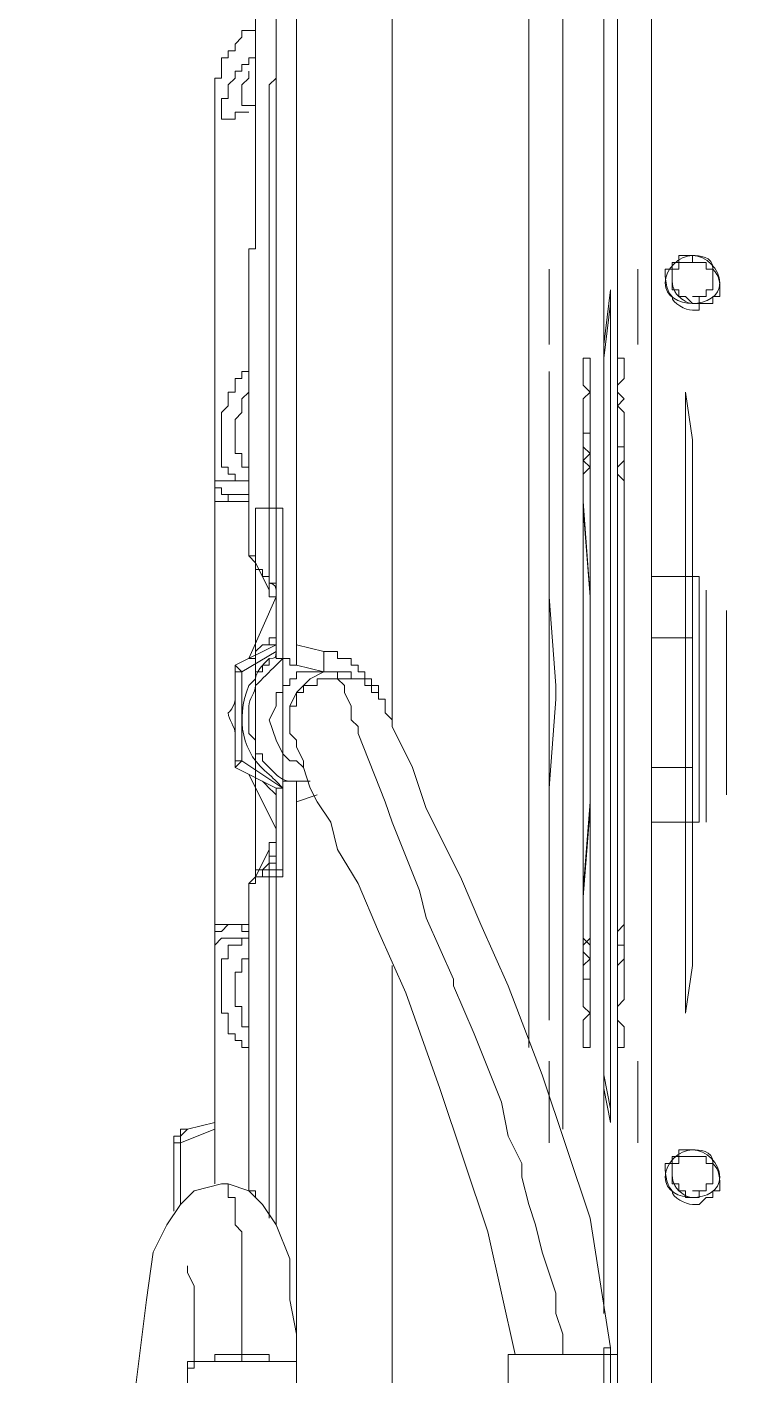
# Model space of a CAD drawing. Header units: millimetres. Extents: x 25083 to 52777, y 24772 to 45779.
# Drawn here: x 49229.5 to 49267.8, y 36130.4 to 36203.8 of the extents above; entities that cross this region are included whole.
import ezdxf

# ---------------------------------------------------------------- set-up
doc = ezdxf.new("R2010")
doc.units = ezdxf.units.MM
doc.layers.add('小车', color=7, linetype='Continuous')
doc.styles.add('标准', font='', dxfattribs={"width": 0.667})
doc.styles.get('标准').set_extended_font_data('FangSong_GB2312')
doc.dimstyles.new('标准', dxfattribs={"dimtxt": 35, "dimasz": 4, "dimexe": 2, "dimexo": 0, "dimtad": 1, "dimdec": 1, "dimzin": 9, "dimdsep": 46, "dimtxsty": '标准', "dimcen": 0, "dimdle": 6, "dimazin": 2, "dimtfac": 1, "dimtdec": 1, "dimtmove": 0, "dimatfit": 3, "dimfxl": 1, "dimtolj": 1, "dimtzin": 0, "dimarcsym": 0})

# ---------------------------------------------------------------- blocks, each defined once
blk = doc.blocks.new('zw$D2F4')
at = {"color": 7, "lineweight": 5}
for points in [[(352.048, 318.997), (352.048, 359.847), (352.42, 360.218), (352.42, 361.704), (352.791, 362.075), (352.791, 362.446), (353.534, 363.189)], [(373.587, 234.699), (373.587, 335.337)], [(370.988, 253.267), (370.988, 334.594)], [(371.73, 334.966), (371.73, 235.07)], [(354.276, 324.568), (354.276, 289.66)], [(359.476, 285.575), (359.476, 324.568)], [(366.903, 267.75), (366.903, 324.568)], [(368.759, 324.568), (368.759, 263.294)], [(353.162, 323.825), (353.162, 320.483), (352.791, 320.111), (352.791, 319.369)], [(353.162, 323.825), (353.162, 322.34)], [(349.82, 319.369), (349.82, 320.483), (350.192, 320.483), (350.192, 321.597), (350.563, 321.597), (350.563, 321.968), (350.934, 321.968), (350.934, 322.34), (351.306, 322.711), (351.306, 323.082), (352.048, 323.082)], [(353.162, 322.34), (353.162, 321.597)], [(352.048, 321.597), (351.677, 321.597), (351.677, 321.226), (351.306, 321.226), (351.306, 320.854), (350.934, 320.854), (350.934, 320.483), (350.563, 320.111), (350.563, 319.369), (350.192, 319.369), (350.192, 318.255), (350.563, 318.255)], [(353.162, 321.597), (353.162, 321.226)], [(351.677, 320.854), (351.677, 320.483), (351.306, 320.111), (351.306, 319.369), (351.306, 318.997)], [(353.162, 321.226), (353.162, 319.74)], [(349.82, 298.573), (349.82, 319.369)], [(352.791, 319.369), (352.791, 318.997)], [(353.162, 319.74), (353.162, 319.369)], [(353.162, 319.369), (353.162, 316.027)], [(350.563, 318.255), (350.934, 318.255), (350.934, 318.626), (351.677, 318.626)], [(351.677, 318.997), (351.306, 318.997)], [(352.048, 318.997), (351.677, 318.997)], [(352.048, 318.255), (352.048, 318.997)], [(352.791, 318.997), (352.791, 318.626)], [(352.791, 318.997), (352.791, 317.883)], [(352.791, 318.626), (352.791, 318.255)], [(353.162, 318.997), (353.162, 318.255)], [(352.048, 317.883), (352.048, 318.255)], [(352.048, 315.284), (352.048, 317.883)], [(352.791, 318.255), (352.791, 317.883)], [(352.791, 317.883), (352.791, 316.027)], [(353.162, 318.255), (353.162, 316.769)], [(352.791, 317.512), (352.791, 316.027)], [(353.162, 316.398), (353.162, 316.027)], [(352.791, 316.027), (352.791, 315.655)], [(352.791, 315.655), (352.791, 315.284)], [(352.791, 315.655), (352.791, 315.284)], [(353.162, 316.027), (353.162, 315.655)], [(353.162, 315.655), (353.162, 315.284)], [(353.162, 315.655), (353.162, 315.284)], [(352.048, 313.056), (352.048, 315.284)], [(352.791, 315.284), (352.791, 314.541)], [(352.791, 315.284), (352.791, 314.912)], [(352.791, 314.912), (352.791, 314.541)], [(353.162, 315.284), (353.162, 314.541)], [(353.162, 315.284), (353.162, 314.912)], [(353.162, 314.912), (353.162, 314.541)], [(352.791, 314.541), (352.791, 314.17)], [(352.791, 314.541), (352.791, 314.17)], [(352.791, 314.17), (352.791, 313.798)], [(353.162, 314.541), (353.162, 313.798)], [(353.162, 314.541), (353.162, 314.17)], [(353.162, 314.17), (353.162, 313.798)], [(352.791, 313.798), (352.791, 313.427)], [(352.791, 313.798), (352.791, 313.427)], [(352.791, 313.427), (352.791, 313.056)], [(353.162, 313.798), (353.162, 313.056)], [(353.162, 313.798), (353.162, 313.427)], [(353.162, 313.427), (353.162, 313.056)], [(352.048, 311.942), (352.048, 313.056)], [(352.791, 313.056), (352.791, 312.684)], [(352.791, 312.684), (352.791, 312.313)], [(353.162, 313.056), (353.162, 312.684)], [(353.162, 312.684), (353.162, 312.313)], [(351.677, 310.456), (351.677, 311.199), (352.048, 311.199), (352.048, 311.942)], [(352.791, 312.313), (352.791, 311.942)], [(352.791, 311.942), (352.791, 311.57)], [(352.791, 311.942), (352.791, 311.57)], [(353.162, 312.313), (353.162, 311.57)], [(353.162, 312.313), (353.162, 311.942)], [(353.162, 311.942), (353.162, 311.57)], [(352.791, 311.57), (352.791, 311.199)], [(352.791, 311.199), (352.791, 310.827)], [(352.791, 311.199), (352.791, 310.827)], [(353.162, 311.57), (353.162, 311.199)], [(353.162, 311.199), (353.162, 310.827)], [(353.162, 311.199), (353.162, 310.827)], [(351.677, 309.342), (351.677, 310.456)], [(352.791, 310.827), (352.791, 310.456)], [(352.791, 310.456), (352.791, 309.713)], [(352.791, 310.456), (352.791, 310.085)], [(353.162, 310.827), (353.162, 310.456)], [(353.162, 310.456), (353.162, 309.713)], [(353.162, 310.456), (353.162, 310.085)], [(375.815, 310.827), (375.073, 310.827), (375.073, 310.456), (374.701, 310.456), (374.701, 310.085), (374.33, 310.085)], [(375.815, 310.827), (375.815, 310.456), (375.073, 310.456), (375.073, 310.085), (374.701, 310.085), (374.701, 308.971), (375.073, 308.971), (375.073, 308.599), (375.444, 308.599), (375.815, 308.228)], [(375.444, 310.456), (375.073, 310.456), (375.073, 310.085)], [(375.815, 310.456), (375.444, 310.456)], [(375.815, 308.228), (376.187, 308.228), (376.187, 308.599), (376.558, 308.599), (376.558, 308.971), (376.929, 308.971), (376.929, 310.085), (376.558, 310.085), (376.558, 310.456), (375.815, 310.456), (375.815, 310.827)], [(376.929, 309.713), (376.929, 310.085), (376.558, 310.085), (376.558, 310.456), (376.187, 310.456), (375.815, 310.456)], [(352.791, 310.085), (352.791, 309.713)], [(352.791, 309.713), (352.791, 309.342)], [(353.162, 310.085), (353.162, 309.713)], [(353.162, 309.713), (353.162, 309.342)], [(368.017, 306), (368.017, 308.599), (368.017, 308.971), (368.017, 310.085)], [(368.017, 310.085), (368.017, 307.485), (368.017, 307.114), (368.017, 306)], [(372.844, 310.085), (372.844, 306.743), (372.844, 306)], [(372.844, 306), (372.844, 309.342), (372.844, 310.085)], [(376.929, 308.971), (376.929, 309.713)], [(376.929, 308.971), (376.929, 309.713)], [(351.677, 305.628), (351.677, 309.342)], [(352.791, 309.342), (352.791, 308.971)], [(352.791, 309.342), (352.791, 308.599)], [(352.791, 308.971), (352.791, 308.599)], [(353.162, 309.342), (353.162, 308.971)], [(353.162, 309.342), (353.162, 308.599)], [(353.162, 308.971), (353.162, 308.599)], [(371.359, 286.689), (371.359, 308.971), (370.988, 306), (370.988, 296.716), (370.988, 291.888), (370.988, 285.946)], [(372.844, 306.743), (372.844, 308.599), (372.844, 309.342)], [(372.844, 309.342), (372.844, 307.857), (372.844, 307.485), (372.844, 306.743)], [(375.815, 307.857), (376.187, 307.857), (376.187, 308.228), (376.929, 308.228), (376.929, 308.599), (377.301, 308.599), (377.301, 308.971)], [(376.187, 308.599), (376.558, 308.599), (376.558, 308.971), (376.929, 308.971)], [(352.791, 308.599), (352.791, 308.228)], [(352.791, 308.228), (352.791, 307.857)], [(353.162, 308.599), (353.162, 308.228)], [(353.162, 308.228), (353.162, 307.857)], [(370.988, 286.318), (370.988, 305.257), (371.359, 308.228), (371.359, 297.087), (371.359, 286.689)], [(376.187, 308.599), (375.815, 308.599)], [(375.815, 308.228), (376.187, 308.228), (376.187, 308.599)], [(352.791, 307.857), (352.791, 307.485)], [(352.791, 307.857), (352.791, 307.485)], [(352.791, 307.485), (352.791, 306.743)], [(353.162, 307.857), (353.162, 307.485)], [(353.162, 307.857), (353.162, 307.485)], [(353.162, 307.485), (353.162, 306.743)], [(352.791, 306.743), (352.791, 306.371)], [(352.791, 306.743), (352.791, 306.371)], [(353.162, 306.743), (353.162, 306.371)], [(353.162, 306.743), (353.162, 306.371)], [(352.791, 306.371), (352.791, 306)], [(352.791, 306), (352.791, 305.628)], [(353.162, 306.371), (353.162, 306)], [(353.162, 306), (353.162, 305.628)], [(351.677, 303.029), (351.677, 305.628)], [(352.791, 305.628), (352.791, 305.257)], [(352.791, 305.628), (352.791, 305.257)], [(352.791, 305.257), (352.791, 304.886)], [(353.162, 305.628), (353.162, 305.257)], [(353.162, 305.628), (353.162, 305.257)], [(353.162, 305.257), (353.162, 304.886)], [(369.874, 286.318), (369.874, 303.029), (370.245, 303.4), (369.874, 303.772), (369.874, 305.257), (370.245, 305.257), (370.245, 286.689)], [(372.102, 286.689), (372.102, 302.286), (371.73, 302.658), (371.73, 303.772), (372.102, 304.143), (372.102, 305.257), (371.73, 305.257), (371.73, 303.4), (372.102, 303.029), (371.73, 302.658), (371.73, 286.318)], [(351.677, 304.886), (351.677, 304.514), (351.306, 304.514), (351.306, 304.143), (350.934, 304.143), (350.934, 303.4), (350.563, 303.4), (350.563, 302.658), (350.192, 302.286), (350.192, 301.915), (350.192, 299.315), (350.563, 299.315)], [(352.791, 304.886), (352.791, 304.143)], [(353.162, 304.886), (353.162, 304.514)], [(353.162, 304.514), (353.162, 304.143)], [(368.017, 301.172), (368.017, 303.029), (368.017, 303.4), (368.017, 304.514)], [(368.017, 304.514), (368.017, 302.658), (368.017, 302.286), (368.017, 301.172)], [(351.677, 303.772), (351.677, 303.4), (351.306, 303.029), (351.306, 302.286)], [(352.791, 304.143), (352.791, 303.772)], [(352.791, 304.143), (352.791, 303.772)], [(352.791, 303.772), (352.791, 303.029)], [(353.162, 304.143), (353.162, 303.772)], [(353.162, 303.772), (353.162, 303.4)], [(351.677, 300.429), (351.677, 303.029)], [(352.791, 303.029), (352.791, 302.658)], [(352.791, 303.029), (352.791, 302.658)], [(353.162, 303.4), (353.162, 303.029)], [(353.162, 303.029), (353.162, 302.658)], [(353.162, 303.029), (353.162, 302.658)], [(368.017, 300.429), (368.017, 302.286), (368.017, 303.4)], [(368.017, 303.4), (368.017, 301.543), (368.017, 300.429)], [(375.815, 290.031), (375.815, 300.801), (375.444, 303.4), (375.444, 293.745), (375.444, 290.403), (375.444, 286.318)], [(351.306, 302.286), (350.934, 301.915), (350.934, 300.058), (351.306, 300.058), (351.306, 299.687), (351.306, 299.315)], [(352.791, 302.658), (352.791, 302.286)], [(352.791, 302.286), (352.791, 301.543)], [(353.162, 302.658), (353.162, 302.286)], [(353.162, 302.286), (353.162, 301.543)], [(352.791, 301.543), (352.791, 301.172)], [(352.791, 301.543), (352.791, 301.172)], [(353.162, 301.543), (353.162, 301.172)], [(353.162, 301.543), (353.162, 301.172)], [(368.017, 286.318), (368.017, 301.543), (368.017, 286.689)], [(370.245, 286.689), (370.245, 299.315), (369.874, 299.687), (370.245, 300.058), (370.245, 301.172), (370.245, 301.543), (370.245, 301.172), (369.874, 301.172), (369.874, 300.429), (370.245, 300.058), (370.245, 299.315), (369.874, 298.944), (369.874, 286.318)], [(352.791, 301.172), (352.791, 300.801)], [(352.791, 300.801), (352.791, 300.429)], [(353.162, 301.172), (353.162, 300.801)], [(353.162, 300.801), (353.162, 300.429)], [(351.677, 298.573), (351.677, 300.429)], [(352.791, 300.429), (352.791, 300.058)], [(352.791, 300.429), (352.791, 300.058)], [(352.791, 300.058), (352.791, 299.315)], [(353.162, 300.429), (353.162, 300.058)], [(353.162, 300.429), (353.162, 300.058)], [(353.162, 300.058), (353.162, 299.687)], [(371.73, 286.318), (371.73, 300.429), (372.102, 300.429), (372.102, 299.687), (371.73, 299.315), (371.73, 298.944), (372.102, 298.573), (372.102, 286.689)], [(373.587, 286.689), (373.587, 300.429), (373.587, 286.318)], [(350.563, 299.315), (350.563, 298.944), (350.934, 298.944), (350.934, 298.573)], [(351.306, 299.315), (351.677, 299.315)], [(352.791, 299.315), (352.791, 298.944)], [(353.162, 299.687), (353.162, 299.315)], [(353.162, 299.315), (353.162, 298.944)], [(349.82, 298.573), (349.82, 298.201)], [(351.677, 298.573), (349.82, 298.573)], [(349.82, 298.573), (349.82, 298.201)], [(350.934, 298.573), (351.677, 298.573)], [(351.306, 297.83), (351.677, 297.83), (351.677, 298.573)], [(351.677, 296.716), (351.677, 298.573)], [(352.791, 298.944), (352.791, 298.573)], [(352.791, 298.944), (352.791, 298.573)], [(352.791, 298.573), (352.791, 297.83)], [(353.162, 298.944), (353.162, 298.201)], [(353.162, 298.944), (353.162, 298.573)], [(353.162, 298.573), (353.162, 298.201)], [(349.82, 298.201), (349.82, 297.83)], [(349.82, 297.83), (349.82, 298.201)], [(350.192, 298.201), (349.82, 298.201)], [(349.82, 297.83), (349.82, 297.087)], [(350.563, 297.83), (350.192, 297.83), (350.192, 298.201)], [(350.192, 297.459), (350.563, 297.459), (350.563, 297.83)], [(350.563, 297.83), (350.563, 297.459)], [(350.563, 297.83), (351.306, 297.83)], [(352.791, 297.83), (352.791, 297.459)], [(353.162, 298.201), (353.162, 297.83)], [(353.162, 297.83), (353.162, 297.459)], [(349.82, 297.087), (349.82, 297.459), (350.563, 297.459)], [(349.82, 297.087), (349.82, 296.716)], [(349.82, 296.716), (349.82, 297.087)], [(350.563, 297.459), (351.677, 297.459)], [(353.534, 297.087), (352.048, 297.087)], [(353.534, 297.087), (352.048, 297.087)], [(352.048, 297.087), (352.048, 277.405)], [(352.048, 277.034), (352.048, 297.087)], [(352.791, 297.459), (352.791, 297.087)], [(352.791, 297.459), (352.791, 297.087)], [(352.791, 297.087), (352.791, 296.344)], [(353.162, 297.459), (353.162, 297.087)], [(353.162, 297.459), (353.162, 297.087)], [(353.162, 297.087), (353.162, 296.716)], [(353.534, 297.087), (353.534, 277.405)], [(353.534, 277.034), (353.534, 297.087)], [(369.874, 285.946), (369.874, 297.459), (370.245, 292.26), (370.245, 286.689)], [(370.245, 286.689), (370.245, 292.26), (369.874, 297.087), (369.874, 296.344), (369.874, 291.517), (369.874, 286.318)], [(349.82, 296.716), (349.82, 275.177)], [(351.677, 294.488), (351.677, 296.716)], [(352.791, 296.344), (352.791, 295.973)], [(353.162, 296.716), (353.162, 296.344)], [(353.162, 296.716), (353.162, 296.344)], [(353.162, 296.344), (353.162, 295.973)], [(368.388, 286.689), (368.388, 287.432), (368.017, 292.26), (368.017, 296.716), (368.017, 291.888), (368.017, 285.946)], [(352.791, 295.973), (352.791, 295.602)], [(352.791, 295.973), (352.791, 295.602)], [(352.791, 295.602), (352.791, 294.859)], [(353.162, 295.973), (353.162, 295.602)], [(353.162, 295.973), (353.162, 295.602)], [(353.162, 295.602), (353.162, 295.23)], [(352.048, 295.23), (352.048, 293.745), (352.048, 293.002)], [(352.048, 293.002), (352.048, 294.488), (352.048, 294.859), (352.048, 295.23)], [(352.048, 295.23), (352.048, 293.745), (352.048, 293.002)], [(352.048, 293.002), (352.048, 294.488), (352.048, 295.23)], [(352.791, 294.859), (352.791, 294.488)], [(353.162, 295.23), (353.162, 294.859)], [(353.162, 295.23), (353.162, 294.859)], [(353.162, 294.859), (353.162, 294.488)], [(353.534, 293.002), (353.534, 294.859), (353.534, 295.23)], [(353.534, 295.23), (353.534, 293.374), (353.534, 293.002)], [(353.534, 293.002), (353.534, 294.859), (353.534, 295.23)], [(353.534, 295.23), (353.534, 293.374), (353.534, 293.002)], [(351.677, 294.488), (352.048, 294.116)], [(352.791, 293.374), (352.42, 293.374), (352.42, 293.745), (352.048, 293.745), (352.048, 294.488), (351.677, 294.488)], [(352.048, 294.116), (352.42, 293.374)], [(352.791, 294.488), (352.791, 294.116)], [(352.791, 294.488), (352.791, 294.116)], [(352.791, 294.116), (352.791, 293.374)], [(353.162, 294.488), (353.162, 294.116)], [(353.162, 294.488), (353.162, 294.116)], [(353.162, 294.116), (353.162, 293.745)], [(373.587, 289.66), (373.587, 294.116), (373.587, 293.374), (373.587, 290.031)], [(353.162, 293.745), (353.162, 293.374)], [(353.162, 293.745), (353.162, 293.374)], [(352.42, 293.374), (352.791, 292.631)], [(352.791, 293.002), (352.791, 293.374)], [(352.791, 293.374), (352.791, 293.002)], [(352.791, 293.374), (352.791, 292.631)], [(352.791, 293.002), (352.791, 292.631)], [(352.791, 293.002), (353.162, 293.002)], [(353.162, 293.374), (353.162, 293.002)], [(353.162, 293.002), (353.162, 292.631)], [(353.162, 293.002), (353.162, 291.888)], [(373.587, 293.374), (376.187, 293.374)], [(373.587, 293.374), (376.187, 293.374)], [(373.587, 290.031), (373.587, 293.374)], [(373.587, 293.374), (373.587, 286.689)], [(376.187, 293.374), (376.187, 280.005)], [(376.187, 286.689), (376.187, 293.374)], [(351.677, 288.917), (353.162, 292.26)], [(352.791, 292.631), (352.791, 292.26)], [(352.791, 292.631), (352.791, 292.26)], [(352.791, 292.26), (353.162, 292.26), (353.162, 292.631)], [(353.162, 292.631), (353.162, 292.26)], [(353.162, 292.26), (353.162, 291.888)], [(376.558, 286.318), (376.558, 292.631), (376.558, 290.031), (376.558, 286.689)], [(353.162, 291.888), (353.162, 291.517)], [(353.162, 291.517), (353.162, 291.145)], [(353.162, 291.517), (353.162, 290.774)], [(376.558, 286.689), (376.558, 291.888), (376.558, 291.517), (376.558, 286.318)], [(377.672, 286.318), (377.672, 291.517), (377.672, 289.289), (377.672, 286.689)], [(377.672, 286.689), (377.672, 291.517), (377.672, 290.774), (377.672, 286.318)], [(353.162, 291.145), (353.162, 290.774)], [(353.162, 290.774), (353.162, 290.403)], [(375.444, 286.318), (375.444, 291.145), (375.444, 289.289), (375.444, 286.689)], [(352.791, 290.031), (352.791, 289.66), (352.42, 289.66), (352.048, 289.289), (352.048, 288.917), (351.677, 288.917)], [(353.162, 290.403), (353.162, 290.031)], [(353.162, 290.031), (353.162, 289.66)], [(375.815, 290.031), (373.587, 290.031)], [(375.815, 282.976), (375.815, 290.031)], [(350.934, 288.546), (353.162, 289.66)], [(351.306, 288.175), (353.162, 289.289)], [(353.905, 288.546), (353.905, 288.917), (353.162, 288.917), (353.162, 289.289), (353.162, 289.66)], [(355.762, 289.289), (354.276, 289.66)], [(354.276, 289.66), (354.276, 288.546)], [(358.733, 287.06), (358.733, 287.432), (358.361, 287.432), (358.361, 287.803), (357.99, 287.803), (357.99, 288.175), (357.619, 288.175), (357.619, 288.546), (357.247, 288.546), (357.247, 288.917), (356.876, 288.917), (356.505, 288.917), (356.505, 289.289), (355.762, 289.289)], [(373.587, 286.318), (373.587, 289.66)], [(350.934, 288.546), (351.306, 288.175)], [(350.934, 288.175), (350.934, 288.546)], [(351.677, 287.432), (352.048, 287.803), (352.048, 288.175), (352.42, 288.175), (352.42, 288.546), (352.791, 288.546), (352.791, 288.917)], [(354.276, 288.546), (353.905, 288.546)], [(355.762, 288.175), (354.276, 288.546)], [(355.762, 288.175), (355.762, 288.546)], [(351.306, 288.175), (350.934, 288.175)], [(350.934, 283.347), (350.934, 288.175)], [(351.306, 283.347), (351.306, 288.175)], [(354.276, 288.175), (354.276, 287.803), (353.905, 287.803), (353.905, 287.432), (353.534, 287.432), (353.534, 287.06), (353.162, 287.06), (353.162, 286.689)], [(355.019, 287.803), (354.276, 287.06), (353.905, 286.318), (353.905, 284.832)], [(355.391, 288.175), (354.648, 288.175)], [(355.391, 287.803), (355.391, 287.432), (354.648, 287.432), (354.648, 287.06)], [(355.762, 288.175), (355.019, 287.803)], [(355.391, 288.175), (355.762, 288.175)], [(356.505, 287.803), (355.762, 287.803)], [(356.133, 288.175), (356.505, 288.175)], [(356.505, 287.803), (356.505, 288.175)], [(356.505, 288.175), (357.247, 288.175), (357.247, 287.803), (357.99, 287.803), (357.99, 287.432), (358.361, 287.432), (358.361, 287.06), (358.733, 287.06)], [(356.505, 287.803), (356.876, 287.432), (356.876, 287.06), (357.247, 286.318), (357.247, 285.575), (357.619, 285.204), (357.619, 284.832), (359.104, 281.119), (359.476, 280.005), (360.961, 276.291), (361.332, 274.806), (362.818, 271.463), (362.818, 271.092), (363.932, 268.493), (365.417, 264.779), (365.789, 262.922), (366.531, 261.437), (366.531, 260.694), (366.903, 259.209), (367.274, 258.094), (367.645, 256.609), (368.388, 254.381), (368.388, 253.267), (368.759, 252.153), (368.759, 251.039)], [(359.104, 286.318), (359.104, 286.689), (358.733, 286.689), (358.733, 287.06), (358.361, 287.06), (358.361, 287.432), (357.99, 287.432), (357.99, 287.803), (356.505, 287.803)], [(354.648, 287.06), (354.276, 287.06), (354.276, 286.318), (353.905, 286.318), (353.905, 285.575), (353.905, 284.832)], [(358.733, 287.06), (358.733, 286.689), (359.104, 286.689), (359.104, 286.318)], [(368.017, 285.946), (368.017, 287.06)], [(368.017, 287.06), (368.017, 286.318), (368.017, 285.946)], [(370.245, 287.06), (370.245, 285.946)], [(370.245, 285.946), (370.245, 287.06)], [(353.162, 282.604), (352.42, 283.347), (352.42, 283.718), (352.048, 283.718), (352.048, 284.461), (351.677, 284.832), (351.677, 285.204), (351.677, 286.318)], [(353.162, 286.689), (353.162, 286.318), (352.791, 285.575), (353.162, 284.461), (353.534, 283.718)], [(359.104, 286.318), (359.104, 285.946)], [(368.017, 285.946), (368.017, 276.291), (368.017, 281.119), (368.017, 281.861), (368.388, 286.689)], [(368.017, 286.689), (368.017, 271.463), (368.017, 286.318)], [(370.245, 286.689), (370.245, 280.747), (369.874, 275.92), (369.874, 275.177), (369.874, 275.548), (369.874, 285.946)], [(369.874, 286.318), (369.874, 276.291), (370.245, 281.119), (370.245, 286.689)], [(370.245, 286.689), (370.245, 267.75), (369.874, 267.75), (369.874, 269.235), (370.245, 269.607), (369.874, 269.978), (369.874, 286.318)], [(369.874, 286.318), (369.874, 273.692), (370.245, 273.32), (370.245, 272.577), (369.874, 272.206), (369.874, 271.463), (370.245, 271.463), (370.245, 272.577), (369.874, 272.949), (369.874, 273.32), (370.245, 273.692), (370.245, 286.689)], [(370.988, 285.946), (370.988, 265.522), (371.359, 263.665), (371.359, 276.291), (371.359, 281.119), (371.359, 286.689)], [(371.359, 286.689), (371.359, 264.408), (370.988, 266.264), (370.988, 275.548), (370.988, 275.92), (370.988, 286.318)], [(371.73, 286.318), (371.73, 267.75), (372.102, 267.75), (372.102, 268.864), (371.73, 269.235), (371.73, 269.978), (372.102, 270.349), (372.102, 286.689)], [(372.102, 286.689), (372.102, 274.434), (371.73, 274.063), (371.73, 273.32), (372.102, 273.32), (372.102, 272.577), (371.73, 272.206), (371.73, 286.318)], [(373.587, 286.689), (373.587, 280.005)], [(373.587, 286.318), (373.587, 272.206), (373.587, 286.689)], [(373.587, 282.976), (373.587, 277.777), (373.587, 278.519), (373.587, 286.318)], [(375.444, 286.689), (375.444, 281.49), (375.444, 283.718), (375.444, 286.318)], [(375.444, 286.318), (375.444, 282.604)], [(376.187, 280.005), (376.187, 286.689)], [(376.558, 286.689), (376.558, 280.005), (376.558, 282.604), (376.558, 286.318)], [(376.558, 286.318), (376.558, 280.747), (376.558, 281.49), (376.558, 286.689)], [(377.672, 286.689), (377.672, 281.49), (377.672, 283.347), (377.672, 286.318)], [(377.672, 286.318), (377.672, 281.49), (377.672, 281.861), (377.672, 286.689)], [(371.359, 251.41), (370.245, 258.466), (367.645, 266.264), (365.789, 271.092), (364.303, 274.434), (363.189, 277.034), (361.332, 280.747), (360.59, 282.976), (359.476, 285.204), (359.476, 285.575), (359.104, 285.946)], [(353.905, 284.832), (354.276, 284.461), (354.276, 284.09), (354.648, 283.347), (354.648, 282.976)], [(350.934, 283.347), (351.306, 283.347)], [(351.306, 283.347), (350.934, 282.976)], [(350.934, 282.976), (350.934, 283.347)], [(353.534, 281.861), (351.306, 283.347)], [(353.534, 283.718), (353.905, 283.347), (354.276, 283.347), (354.648, 282.976)], [(353.162, 281.861), (350.934, 282.976)], [(353.162, 279.633), (351.677, 282.604)], [(354.648, 282.976), (355.019, 281.861)], [(373.587, 282.976), (375.815, 282.976)], [(373.587, 280.005), (373.587, 282.976)], [(375.444, 282.604), (375.444, 269.607), (375.815, 272.206), (375.815, 278.891), (375.815, 280.005), (375.815, 282.976)], [(353.162, 281.49), (353.162, 281.861), (353.534, 281.861), (353.534, 282.233), (353.905, 282.233)], [(353.905, 282.233), (353.534, 282.233)], [(353.905, 282.233), (354.276, 282.233)], [(354.276, 282.233), (355.019, 282.233)], [(354.276, 282.233), (354.276, 281.119)], [(354.648, 282.233), (355.019, 282.233)], [(355.019, 281.861), (355.391, 281.119)], [(352.048, 281.49), (352.048, 280.005), (352.048, 279.633), (352.048, 279.262)], [(352.048, 279.262), (352.048, 280.747), (352.048, 281.49)], [(352.048, 281.119), (352.048, 279.633), (352.048, 278.891)], [(352.048, 278.891), (352.048, 280.376), (352.048, 280.747), (352.048, 281.119)], [(353.162, 281.119), (353.162, 281.49)], [(353.162, 281.119), (353.162, 280.747)], [(353.534, 279.262), (353.534, 280.747), (353.534, 281.119), (353.534, 281.49)], [(353.534, 281.49), (353.534, 279.633), (353.534, 279.262)], [(353.534, 278.891), (353.534, 280.747), (353.534, 281.119)], [(353.534, 281.119), (353.534, 279.262), (353.534, 278.891)], [(354.276, 281.119), (355.391, 281.49)], [(354.276, 281.119), (354.276, 250.296)], [(355.391, 281.119), (356.133, 280.005), (356.505, 278.519), (357.619, 276.662), (358.733, 274.063), (360.218, 270.721), (362.075, 265.522), (364.675, 257.723), (366.16, 251.039)], [(353.162, 280.747), (353.162, 280.376)], [(353.162, 280.747), (353.162, 280.376)], [(353.162, 280.376), (353.162, 280.005)], [(353.162, 280.005), (353.162, 279.633)], [(353.162, 280.005), (353.162, 279.633)], [(353.162, 279.633), (353.162, 279.262)], [(373.587, 280.005), (376.187, 280.005)], [(376.187, 280.005), (373.587, 280.005)], [(353.162, 278.891), (352.791, 278.891)], [(352.791, 278.891), (352.791, 278.519)], [(353.162, 279.262), (353.162, 278.519)], [(353.162, 279.262), (353.162, 278.891)], [(353.162, 278.891), (353.162, 278.519)], [(352.791, 278.519), (352.42, 277.777)], [(352.791, 278.519), (352.791, 278.148)], [(352.791, 278.148), (352.791, 278.519)], [(352.791, 277.777), (352.791, 278.148)], [(352.791, 278.148), (352.791, 277.405)], [(353.162, 277.777), (352.791, 277.777), (352.791, 278.148)], [(352.791, 277.777), (352.791, 278.148)], [(353.162, 278.519), (353.162, 278.148)], [(353.162, 278.148), (353.162, 278.519)], [(353.162, 278.148), (353.162, 277.405)], [(353.162, 278.148), (353.162, 277.405)], [(351.677, 276.662), (352.048, 276.662), (352.048, 277.034), (352.42, 277.034), (352.42, 277.405), (352.791, 277.777)], [(352.42, 277.777), (352.048, 277.034)], [(353.534, 277.405), (352.048, 277.405)], [(352.048, 277.405), (352.048, 277.034)], [(352.791, 277.405), (352.791, 277.034)], [(353.162, 277.405), (353.162, 277.034)], [(353.534, 277.405), (353.534, 277.034)], [(352.048, 277.034), (351.677, 276.662)], [(351.677, 275.177), (351.677, 276.662)], [(352.048, 277.034), (353.534, 277.034)], [(352.791, 277.034), (352.791, 276.291)], [(353.162, 277.034), (353.162, 276.662)], [(353.162, 277.034), (353.162, 276.662)], [(353.162, 276.662), (353.162, 276.291)], [(352.791, 276.291), (352.791, 275.92)], [(352.791, 276.291), (352.791, 275.92)], [(352.791, 275.92), (352.791, 275.548)], [(353.162, 276.291), (353.162, 275.92)], [(353.162, 276.291), (353.162, 275.92)], [(353.162, 275.92), (353.162, 275.177)], [(349.82, 275.177), (349.82, 274.806)], [(350.563, 274.434), (349.82, 274.434), (349.82, 274.806), (349.82, 275.177)], [(351.677, 273.692), (351.677, 275.177)], [(352.791, 275.548), (352.791, 274.806)], [(353.162, 275.548), (353.162, 275.177)], [(353.162, 275.177), (353.162, 274.806)], [(349.82, 274.806), (349.82, 274.434)], [(349.82, 274.434), (349.82, 273.692)], [(349.82, 274.434), (349.82, 273.692)], [(350.563, 274.434), (350.192, 274.063)], [(351.677, 274.434), (350.563, 274.434)], [(351.306, 274.434), (351.306, 274.063), (351.677, 274.063)], [(352.791, 274.806), (352.791, 274.434)], [(352.791, 274.806), (352.791, 274.434)], [(352.791, 274.434), (352.791, 274.063)], [(353.162, 274.806), (353.162, 274.434)], [(353.162, 274.806), (353.162, 274.434)], [(353.162, 274.434), (353.162, 274.063)], [(350.192, 274.063), (349.82, 274.063), (349.82, 273.692)], [(349.82, 273.692), (349.82, 273.32)], [(349.82, 273.32), (350.192, 273.692), (351.677, 273.692)], [(349.82, 273.32), (349.82, 273.692)], [(351.677, 273.692), (351.306, 273.692), (351.306, 273.32), (350.934, 273.32)], [(351.677, 274.063), (351.677, 273.692)], [(351.677, 272.949), (351.677, 273.692)], [(352.791, 274.063), (352.791, 273.692)], [(352.791, 273.692), (352.791, 273.32)], [(353.162, 274.063), (353.162, 273.692)], [(353.162, 274.063), (353.162, 273.692)], [(353.162, 273.692), (353.162, 273.32)], [(350.934, 273.32), (350.563, 273.32), (350.563, 272.577)], [(351.677, 272.949), (351.677, 272.577), (351.306, 272.577)], [(351.677, 271.092), (351.677, 272.949)], [(352.791, 273.32), (352.791, 272.949)], [(352.791, 273.32), (352.791, 272.949)], [(352.791, 272.949), (352.791, 272.577)], [(353.162, 273.32), (353.162, 272.949)], [(353.162, 273.32), (353.162, 272.949)], [(353.162, 272.949), (353.162, 272.577)], [(368.017, 269.607), (368.017, 271.463), (368.017, 271.835), (368.017, 272.949)], [(368.017, 272.949), (368.017, 271.092), (368.017, 270.721), (368.017, 269.607)], [(350.563, 272.577), (350.192, 272.577), (350.192, 269.607), (350.563, 269.607), (350.563, 269.235), (350.563, 268.493), (350.934, 268.493), (350.934, 268.121), (351.306, 268.121), (351.306, 267.75), (351.677, 267.75), (351.677, 267.378)], [(351.306, 272.577), (351.306, 271.835)], [(352.791, 272.577), (352.791, 271.835)], [(353.162, 272.577), (353.162, 272.206)], [(353.162, 272.206), (353.162, 271.835)], [(359.476, 246.211), (359.476, 272.206)], [(368.017, 269.235), (368.017, 271.092), (368.017, 271.463), (368.017, 272.577)], [(368.017, 272.577), (368.017, 270.721), (368.017, 270.349), (368.017, 269.235)], [(351.306, 271.835), (350.934, 271.835), (350.934, 269.978), (351.306, 269.978)], [(352.791, 271.835), (352.791, 271.463)], [(352.791, 271.835), (352.791, 271.463)], [(352.791, 271.463), (352.791, 271.092)], [(353.162, 271.835), (353.162, 271.463)], [(353.162, 271.835), (353.162, 271.463)], [(353.162, 271.463), (353.162, 271.092)], [(351.677, 269.235), (351.677, 271.092)], [(352.791, 271.092), (352.791, 270.721)], [(352.791, 270.721), (352.791, 270.349)], [(352.791, 270.721), (352.791, 270.349)], [(353.162, 271.092), (353.162, 270.721)], [(353.162, 270.721), (353.162, 270.349)], [(353.162, 270.721), (353.162, 270.349)], [(351.306, 269.978), (351.306, 268.864), (351.677, 268.864), (351.677, 268.493)], [(352.791, 270.349), (352.791, 269.607)], [(353.162, 270.349), (353.162, 269.607)], [(351.677, 266.636), (351.677, 269.235)], [(352.791, 269.607), (352.791, 269.235)], [(352.791, 269.235), (352.791, 268.864)], [(352.791, 269.235), (352.791, 268.864)], [(353.162, 269.607), (353.162, 268.864)], [(353.162, 269.607), (353.162, 269.235)], [(353.162, 269.235), (353.162, 268.864)], [(352.791, 268.864), (352.791, 268.493)], [(352.791, 268.493), (352.791, 268.121)], [(353.162, 268.864), (353.162, 268.493)], [(353.162, 268.493), (353.162, 268.121)], [(352.791, 268.121), (352.791, 267.75)], [(352.791, 268.121), (352.791, 267.75)], [(352.791, 267.75), (352.791, 267.007)], [(353.162, 268.121), (353.162, 267.378)], [(352.791, 267.007), (352.791, 266.636)], [(353.162, 267.378), (353.162, 267.007)], [(353.162, 267.007), (353.162, 266.636)], [(368.017, 262.551), (368.017, 265.15), (368.017, 265.522), (368.017, 267.007)], [(368.017, 267.007), (368.017, 264.036), (368.017, 262.551)], [(372.844, 267.007), (372.844, 263.665), (372.844, 263.294), (372.844, 262.551)], [(372.844, 262.551), (372.844, 265.893), (372.844, 266.264), (372.844, 267.007)], [(351.677, 263.665), (351.677, 266.636)], [(352.791, 266.636), (352.791, 265.893)], [(353.162, 266.636), (353.162, 265.893)], [(372.844, 263.294), (372.844, 265.15), (372.844, 266.264)], [(372.844, 266.264), (372.844, 264.408), (372.844, 263.294)], [(352.791, 265.893), (352.791, 265.522)], [(352.791, 265.522), (352.791, 265.15)], [(353.162, 265.893), (353.162, 265.522)], [(353.162, 265.522), (353.162, 265.15)], [(353.162, 265.522), (353.162, 265.15)], [(352.791, 265.15), (352.791, 264.779)], [(352.791, 264.779), (352.791, 264.036)], [(352.791, 264.779), (352.791, 264.408)], [(353.162, 265.15), (353.162, 264.779)], [(353.162, 264.779), (353.162, 264.036)], [(353.162, 264.779), (353.162, 264.408)], [(352.791, 264.408), (352.791, 264.036)], [(353.162, 264.408), (353.162, 264.036)], [(348.335, 263.294), (349.82, 263.665)], [(351.677, 262.551), (351.677, 263.665)], [(352.791, 264.036), (352.791, 263.665)], [(352.791, 263.665), (352.791, 262.922)], [(352.791, 263.665), (352.791, 263.294)], [(353.162, 264.036), (353.162, 263.294)], [(353.162, 263.665), (353.162, 262.922)], [(347.592, 262.551), (347.592, 262.922), (347.963, 262.922)], [(349.82, 263.294), (347.963, 262.551)], [(348.335, 263.294), (347.963, 262.922)], [(348.335, 263.294), (347.963, 263.294), (347.963, 262.922)], [(347.963, 262.922), (347.963, 262.551)], [(352.791, 263.294), (352.791, 262.922)], [(352.791, 262.922), (352.791, 262.551)], [(353.162, 263.294), (353.162, 262.922)], [(353.162, 262.922), (353.162, 262.551)], [(347.963, 262.551), (347.592, 262.551)], [(347.592, 258.837), (347.592, 262.551)], [(347.963, 262.551), (347.963, 259.209)], [(351.677, 260.694), (351.677, 262.551)], [(352.791, 262.551), (352.791, 261.808)], [(352.791, 262.551), (352.791, 262.179)], [(352.791, 262.179), (352.791, 261.808)], [(353.162, 262.551), (353.162, 262.179)], [(353.162, 262.551), (353.162, 261.808)], [(353.162, 262.179), (353.162, 261.808)], [(375.815, 262.179), (375.073, 262.179), (375.073, 261.808), (374.701, 261.808), (374.701, 261.437), (374.33, 261.437)], [(352.791, 261.808), (352.791, 261.437)], [(352.791, 261.437), (352.791, 260.694)], [(352.791, 261.437), (352.791, 261.065)], [(353.162, 261.808), (353.162, 261.437)], [(353.162, 261.437), (353.162, 261.065)], [(353.162, 261.437), (353.162, 260.694)], [(375.815, 261.808), (375.073, 261.808), (375.073, 261.437), (374.701, 261.437), (374.701, 260.323), (375.073, 260.323), (375.073, 259.951), (375.444, 259.951), (375.444, 259.58), (375.815, 259.58)], [(375.444, 261.808), (375.073, 261.808), (375.073, 261.437)], [(375.815, 261.808), (375.444, 261.808)], [(376.929, 261.065), (376.929, 261.437), (376.558, 261.437), (376.558, 261.808), (376.187, 261.808), (375.815, 261.808)], [(375.815, 259.58), (376.187, 259.58), (376.187, 259.951), (376.558, 259.951), (376.558, 260.323), (376.929, 260.323), (376.929, 261.437), (376.558, 261.437), (376.558, 261.808), (375.815, 261.808)], [(352.048, 259.58), (352.048, 259.951), (351.677, 259.951), (351.677, 260.694)], [(352.791, 261.065), (352.791, 260.694)], [(352.791, 260.694), (352.791, 260.323)], [(352.791, 260.694), (352.791, 260.323)], [(353.162, 261.065), (353.162, 260.694)], [(353.162, 260.694), (353.162, 259.58)], [(353.162, 260.694), (353.162, 260.323)], [(376.929, 260.323), (376.929, 261.065)], [(376.929, 260.323), (376.929, 261.065)], [(350.192, 260.323), (348.706, 259.951), (347.963, 259.209), (347.221, 258.094), (346.478, 256.609), (346.107, 254.01), (345.364, 248.068), (344.25, 238.412), (344.25, 234.328)], [(354.276, 250.667), (354.276, 252.153), (353.905, 254.01), (353.905, 256.238), (353.162, 258.094), (352.42, 259.209), (351.677, 259.951), (350.563, 260.323), (350.192, 260.323)], [(350.192, 260.323), (350.563, 260.323), (350.563, 259.58), (350.934, 259.58), (350.934, 258.094), (351.306, 257.723), (351.306, 255.495), (351.306, 255.124), (351.306, 251.039)], [(352.791, 260.323), (352.791, 259.951)], [(352.791, 259.951), (352.791, 259.58)], [(352.791, 259.951), (352.791, 259.58)], [(353.162, 260.323), (353.162, 259.209)], [(375.815, 259.58), (376.187, 259.58), (376.187, 259.951)], [(376.187, 259.951), (375.815, 259.951)], [(375.815, 259.209), (376.187, 259.209), (376.558, 259.58), (376.929, 259.58), (376.929, 259.951), (377.301, 259.951)], [(376.187, 259.951), (376.558, 259.951), (376.558, 260.323), (376.929, 260.323)], [(352.791, 259.58), (352.791, 259.209)], [(352.791, 259.209), (352.791, 258.837)], [(353.162, 259.209), (353.162, 258.837)], [(353.162, 259.209), (353.162, 258.837)], [(352.791, 258.837), (352.791, 258.466)], [(353.162, 258.837), (353.162, 258.466)], [(353.162, 258.466), (353.162, 258.094)], [(353.162, 258.466), (353.162, 258.094)], [(348.335, 255.866), (348.335, 255.495), (348.706, 254.752), (348.706, 250.667)], [(348.706, 251.781), (348.706, 250.667), (348.335, 250.667)], [(350.563, 251.039), (349.82, 251.039), (349.82, 250.667), (349.449, 250.667)], [(351.306, 251.039), (350.563, 251.039)], [(352.42, 251.039), (351.306, 251.039)], [(351.306, 250.667), (351.306, 251.039)], [(353.534, 250.667), (352.791, 250.667), (352.791, 251.039), (352.42, 251.039)], [(365.789, 246.211), (365.789, 251.039)], [(365.789, 251.039), (366.16, 251.039)], [(366.16, 251.039), (365.789, 251.039)], [(368.759, 251.039), (366.16, 251.039)], [(370.988, 251.039), (368.759, 251.039)], [(370.988, 251.039), (370.616, 251.039)], [(371.359, 251.41), (370.988, 251.41), (370.988, 251.039)], [(370.988, 251.039), (371.359, 251.039)], [(370.988, 245.84), (370.988, 251.039)], [(371.359, 251.039), (371.359, 251.41)], [(371.359, 251.039), (371.73, 251.039)], [(371.359, 245.84), (371.359, 251.039)], [(371.359, 245.84), (371.359, 251.039)], [(371.359, 251.039), (371.73, 251.039)], [(348.335, 250.296), (348.335, 248.439), (347.963, 248.068), (347.963, 245.468)], [(348.335, 250.667), (348.335, 250.296)], [(348.335, 250.667), (348.335, 250.296)], [(348.335, 250.296), (348.335, 245.468)], [(348.706, 250.296), (348.335, 250.296)], [(349.449, 250.667), (348.706, 250.667)], [(348.706, 250.667), (348.706, 250.296)], [(349.449, 250.667), (348.706, 250.667)], [(350.563, 250.667), (349.449, 250.667)], [(353.905, 250.667), (353.162, 250.667)], [(353.905, 250.667), (353.534, 250.667)], [(354.276, 250.667), (353.905, 250.667)], [(354.276, 250.296), (354.276, 250.667)], [(354.276, 250.296), (354.276, 245.468)]]:
    blk.add_lwpolyline(points, dxfattribs=at)
for points in [[(351.677, 318.626), (351.677, 318.626), (351.677, 318.626), (351.677, 318.626)], [(376.929, 310.085), (376.929, 310.827), (376.187, 310.827), (375.815, 310.827)], [(374.33, 310.085), (374.33, 309.713), (374.33, 308.971), (374.701, 308.599)], [(375.073, 310.085), (374.701, 310.085), (374.701, 310.085), (374.701, 310.085)], [(374.701, 310.085), (374.701, 309.713), (374.701, 309.713), (374.701, 309.713)], [(374.701, 309.713), (374.701, 309.342), (374.701, 308.971), (375.073, 308.599)], [(377.301, 308.971), (377.301, 309.342), (377.301, 309.713), (376.929, 310.085)], [(374.701, 308.599), (374.701, 308.228), (375.444, 307.857), (375.815, 307.857)], [(375.073, 308.599), (375.073, 308.599), (375.444, 308.228), (375.815, 308.228)], [(351.677, 298.573), (351.677, 298.201), (351.677, 298.201), (351.677, 298.201)], [(351.306, 297.83), (351.306, 297.83), (351.677, 297.83), (351.677, 297.83)], [(352.791, 293.002), (352.791, 293.002), (352.791, 293.002), (352.791, 293.002)], [(353.162, 292.631), (353.162, 293.002), (352.791, 293.002), (352.791, 293.002)], [(353.162, 292.26), (353.162, 292.26), (353.162, 292.26), (352.791, 292.26)], [(353.162, 292.26), (353.162, 292.26), (353.162, 292.26), (353.162, 292.26)], [(353.162, 290.031), (353.162, 290.031), (353.162, 290.031), (352.791, 290.031)], [(352.791, 290.031), (352.791, 290.031), (352.791, 290.031), (352.791, 290.031)], [(352.791, 289.66), (352.791, 289.66), (352.791, 289.66), (352.791, 289.66)], [(353.162, 289.66), (353.162, 289.66), (352.791, 289.66), (352.791, 289.66)], [(353.162, 289.66), (353.162, 289.66), (353.162, 289.66), (352.791, 289.66)], [(353.162, 289.289), (353.162, 288.917), (353.162, 288.917), (352.791, 288.917)], [(353.162, 289.289), (353.162, 288.917), (353.162, 288.917), (352.791, 288.917)], [(355.762, 289.289), (355.762, 288.917), (355.762, 288.917), (355.762, 288.546)], [(352.791, 288.917), (352.42, 288.546), (352.048, 288.175), (352.048, 287.803)], [(353.162, 288.546), (352.791, 288.175), (352.42, 287.803), (352.048, 287.432)], [(353.534, 288.917), (353.534, 288.917), (353.162, 288.546), (353.162, 288.546)], [(352.048, 287.803), (352.048, 287.803), (351.677, 287.432), (351.677, 287.432)], [(354.648, 288.175), (354.648, 288.175), (354.648, 288.175), (354.276, 288.175)], [(355.762, 288.175), (355.391, 288.175), (355.391, 288.175), (355.391, 288.175)], [(355.762, 287.803), (355.762, 287.803), (355.762, 287.803), (355.391, 287.803)], [(356.133, 288.175), (356.133, 288.175), (355.762, 288.175), (355.762, 288.175)], [(355.762, 288.175), (355.762, 288.175), (355.762, 288.175), (355.762, 288.175)], [(351.677, 287.432), (350.934, 285.575), (351.306, 283.718), (352.791, 282.604)], [(350.934, 287.06), (350.934, 287.06), (350.934, 286.689), (350.934, 286.689)], [(352.048, 287.432), (352.048, 287.06), (351.677, 286.689), (351.677, 286.318)], [(350.934, 286.689), (350.934, 286.318), (350.563, 285.946), (350.563, 285.946)], [(353.162, 286.689), (353.162, 286.689), (353.162, 286.689), (353.162, 286.689)], [(350.563, 285.946), (350.563, 285.575), (350.934, 285.204), (350.934, 284.832)], [(352.791, 282.604), (353.162, 282.233), (353.162, 282.233), (353.534, 281.861)], [(353.162, 282.604), (353.162, 282.604), (353.534, 282.233), (353.905, 282.233)], [(352.42, 282.233), (352.791, 281.861), (352.791, 281.861), (353.162, 281.49)], [(353.534, 281.861), (353.534, 281.861), (353.534, 281.861), (353.534, 281.861)], [(353.905, 282.233), (354.276, 282.233), (354.648, 282.233), (354.648, 282.233)], [(352.791, 278.891), (352.791, 278.519), (352.791, 278.519), (352.791, 278.519)], [(352.791, 278.519), (352.791, 278.519), (352.791, 278.519), (352.791, 278.519)], [(352.791, 278.148), (352.791, 278.148), (352.791, 278.148), (352.791, 278.148)], [(352.791, 278.148), (352.791, 278.148), (353.162, 278.148), (353.162, 278.148)], [(350.192, 274.063), (350.192, 274.063), (350.192, 274.063), (350.192, 274.063)], [(351.677, 273.692), (351.677, 273.692), (351.677, 273.692), (351.677, 273.692)], [(349.82, 273.32), (349.82, 268.864), (349.82, 264.779), (349.82, 260.323)], [(376.929, 261.437), (376.929, 262.179), (376.187, 262.179), (375.815, 262.179)], [(374.33, 261.437), (374.33, 261.065), (374.33, 260.323), (374.701, 259.951)], [(375.073, 261.437), (374.701, 261.437), (374.701, 261.437), (374.701, 261.437)], [(374.701, 261.437), (374.701, 261.065), (374.701, 261.065), (374.701, 261.065)], [(377.301, 259.951), (377.301, 260.694), (377.301, 261.065), (376.929, 261.437)], [(374.701, 261.065), (374.701, 260.694), (374.701, 260.323), (375.073, 259.951)], [(376.929, 261.065), (376.929, 261.065), (376.929, 260.694), (376.929, 260.694)], [(374.701, 259.951), (374.701, 259.58), (375.444, 259.209), (375.815, 259.209)], [(375.073, 259.951), (375.073, 259.951), (375.444, 259.58), (375.815, 259.58)], [(370.988, 251.039), (370.988, 251.039), (370.988, 251.039), (370.988, 251.039)], [(350.563, 250.667), (350.934, 250.667), (350.934, 250.667), (351.306, 250.667)], [(351.306, 250.667), (351.677, 250.667), (352.048, 250.667), (352.42, 250.667)], [(353.162, 250.667), (352.791, 250.667), (352.791, 250.667), (352.42, 250.667)]]:
    blk.add_open_spline(points, degree=3, dxfattribs=at)
for points in [[(375.815, 310.827), (375.073, 310.827), (374.33, 310.085), (374.33, 309.342), (374.33, 308.599), (375.073, 308.228), (375.815, 308.228), (376.558, 308.228), (377.301, 308.599), (377.301, 309.342), (377.301, 310.085), (376.558, 310.827), (375.815, 310.827)], [(375.815, 310.827), (375.073, 310.827), (374.33, 310.085), (374.33, 309.342), (374.33, 308.599), (375.073, 308.228), (375.815, 308.228), (376.558, 308.228), (377.301, 308.599), (377.301, 309.342), (377.301, 310.085), (376.558, 310.827), (375.815, 310.827)], [(375.815, 262.179), (375.073, 262.179), (374.33, 261.437), (374.33, 260.694), (374.33, 259.951), (375.073, 259.58), (375.815, 259.58), (376.558, 259.58), (377.301, 259.951), (377.301, 260.694), (377.301, 261.437), (376.558, 262.179), (375.815, 262.179)], [(375.815, 262.179), (375.073, 262.179), (374.33, 261.437), (374.33, 260.694), (374.33, 259.951), (375.073, 259.58), (375.815, 259.58), (376.558, 259.58), (377.301, 259.951), (377.301, 260.694), (377.301, 261.437), (376.558, 262.179), (375.815, 262.179)]]:
    blk.add_open_spline(points, degree=3, knots=[0, 0, 0, 0, 1, 1, 1, 2, 2, 2, 3, 3, 3, 4, 4, 4, 4], dxfattribs=at)
blk = doc.blocks.new('*D468')
at = {"layer": 'DEFPOINTS', "color": 0}
for p in [(36394.726, 116814.498), (36374.449, 116811.675), (36378.59, 116781.931)]:
    blk.add_point(p, dxfattribs=at)
at = {"layer": '小车', "color": 0, "lineweight": -2}
for p, q in [((36394.726, 116814.498), (36388.79, 116857.133)), ((36374.449, 116811.675), (36396.706, 116814.773)), ((36398.315, 116788.715), (36395.277, 116810.536)), ((36378.59, 116781.931), (36400.847, 116785.029))]:
    blk.add_line(p, q, dxfattribs=at)
at = {"layer": '小车', "color": 0}
for points in [[(36395.937, 116810.628), (36394.617, 116810.444), (36394.726, 116814.498)], [(36398.975, 116788.807), (36397.654, 116788.623), (36398.866, 116784.754)]]:
    blk.add_solid(points, dxfattribs=at)
at = {"layer": '小车', "color": 0, "insert": (36409.434, 116840.295), "char_height": 35, "attachment_point": 5, "rotation": 277.92543, "style": '标准'}
blk.add_mtext('\\A1;30', dxfattribs=at)
blk = doc.blocks.new('A$C1A4175F5')
at = {"layer": '小车'}
dim = blk.add_aligned_dim(p1=(410.909, 592.677), p2=(406.768, 622.421), distance=-20.472, dimstyle='标准', dxfattribs=at)
dim.commit()
dim.dimension.update_dxf_attribs({"geometry": '*D468', "text_midpoint": (441.753, 651.042), "insert": (-35967.681, -116189.253)})

msp = doc.modelspace()

# ---------------------------------------------------------------- block references
msp.add_blockref('zw$D2F4', (48889.923, 35880.503))
at = {"layer": '小车', "ltscale": 10, "xscale": -1, "rotation": 270}
msp.add_blockref('A$C1A4175F5', (48914.945, 35776.933), dxfattribs=at)

doc.saveas('drawing.dxf')
